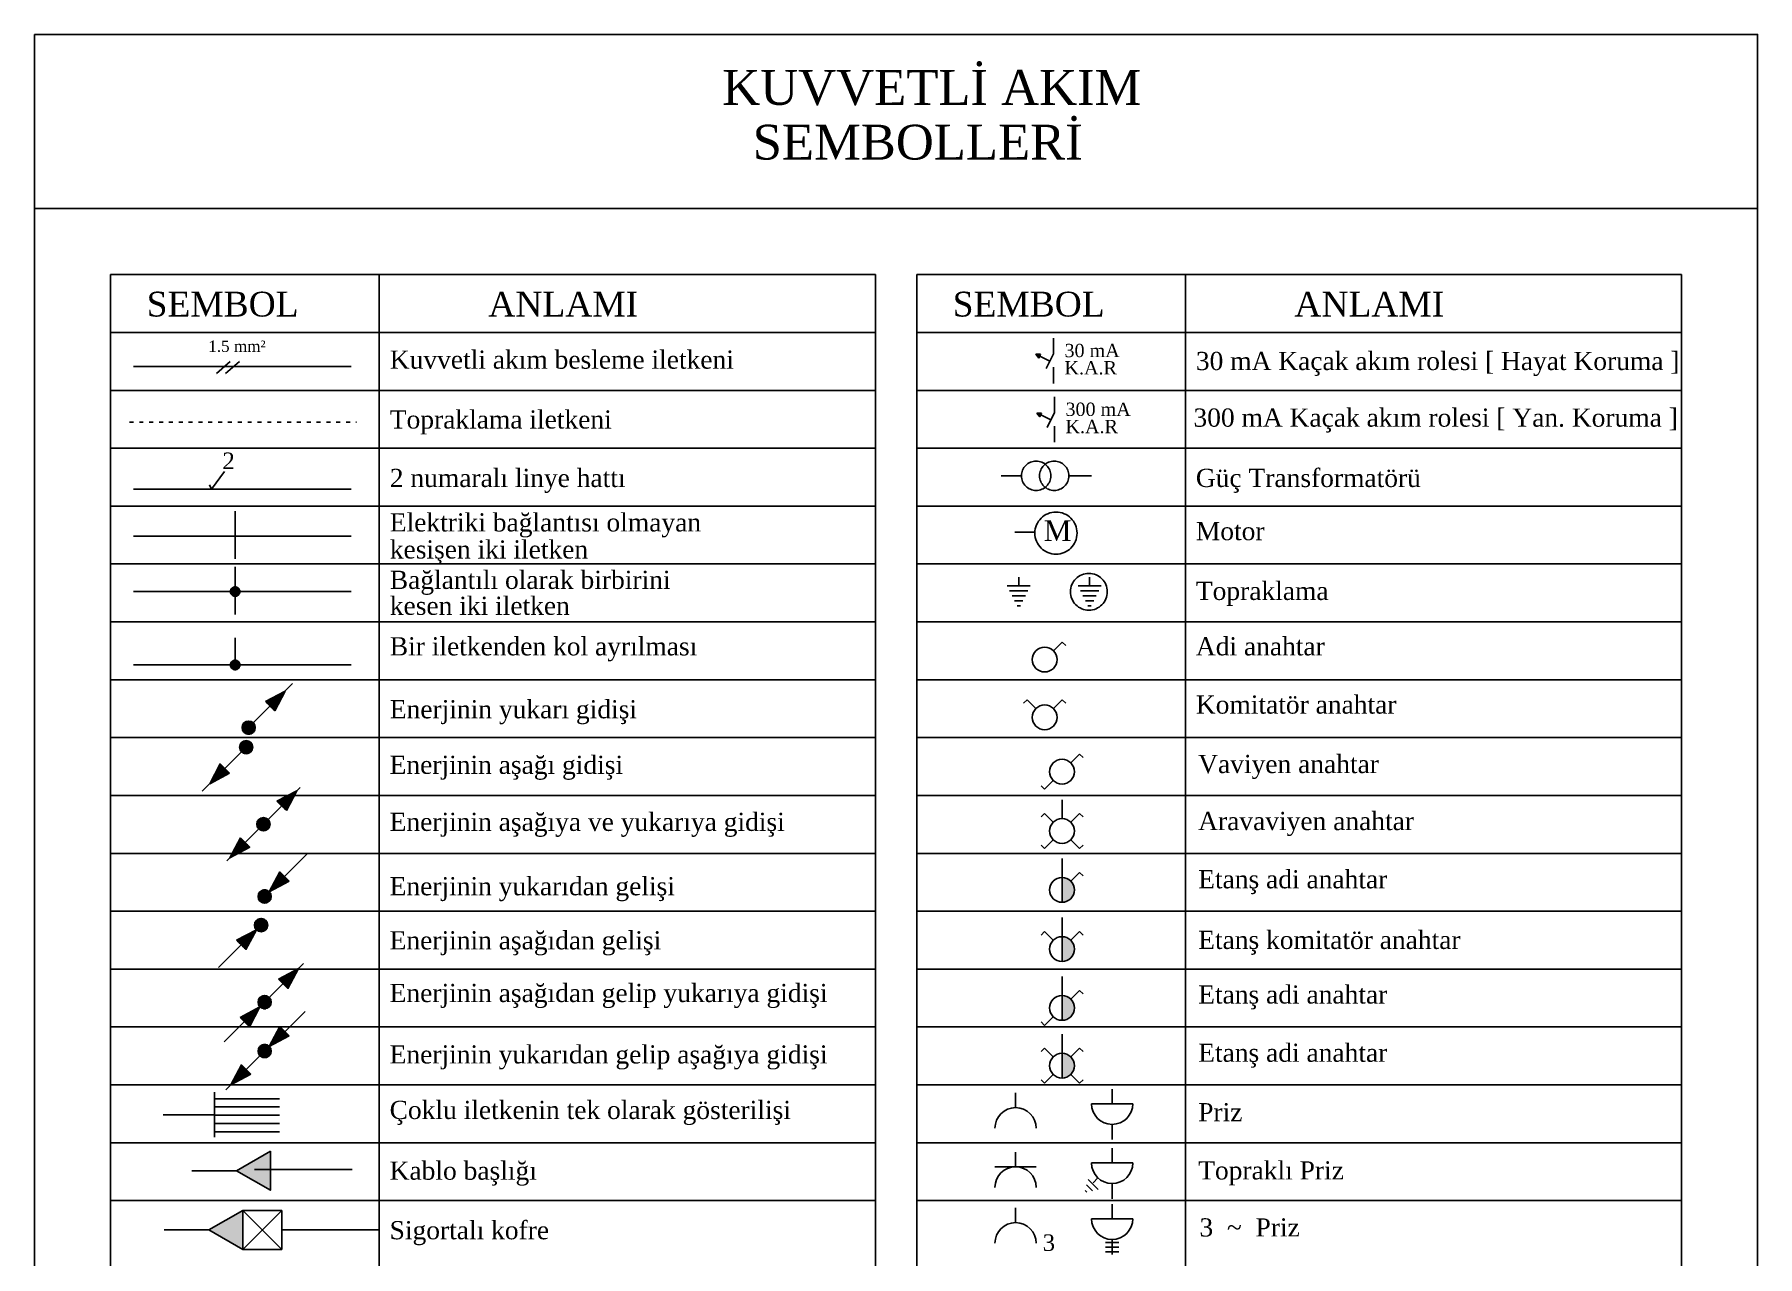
# Model space of a CAD drawing. Header units: millimetres. Extents: x 154 to 5560, y 36 to 724.
# Drawn here: x 1038 to 1248, y 297.2 to 446.2 of the extents above; entities that cross this region are included whole.
import ezdxf

# ---------------------------------------------------------------- set-up
doc = ezdxf.new("R2010")
doc.units = ezdxf.units.MM
doc.linetypes.add('ACAD_ISO03W100', pattern=[30, 12, -18])
for name, color, linetype in [('AUDIT_D_011122133336-0', 1, 'Continuous'), ('MIMARI', 7, 'Continuous'), ('SEMBOL', 7, 'Continuous')]:
    doc.layers.add(name, color=color, linetype=linetype)
doc.styles.add('ARMATÜR', font='times.ttf', dxfattribs={"height": 17.5})
doc.styles.add('STYLE1', font='times.ttf', dxfattribs={"height": 17.5})

# ---------------------------------------------------------------- blocks, each defined once
blk = doc.blocks.new('KOFRE')
at = {"layer": 'MIMARI'}
blk.add_hatch(color=7, dxfattribs=at).paths.add_polyline_path([(-11.8, -11.8), (-11.8, 11.8), (-32.3, 0)])
at = {"ltscale": 0.1}
blk.add_line((-32.3, 0), (-59.3, 0), dxfattribs=at)
at = {"layer": 'MIMARI', "color": 7}
for p, q in [((-11.8, 11.8), (11.8, 11.8)), ((-11.8, -11.8), (-11.8, 11.8)), ((-11.8, 11.8), (11.8, -11.8)), ((11.8, 11.8), (-11.8, -11.8)), ((11.8, -11.8), (11.8, 11.8)), ((70.8, 0), (11.8, 0)), ((-11.8, -11.8), (11.8, -11.8))]:
    blk.add_line(p, q, dxfattribs=at)
blk.add_lwpolyline([(-11.8, 11.8), (-11.8, -11.8), (-32.3, 0)], close=True, dxfattribs=at)
blk = doc.blocks.new('EARAV')
at = {"layer": 'SEMBOL', "linetype": 'ACAD_ISO03W100', "ltscale": 10}
blk.add_hatch(color=256, dxfattribs=at).paths.add_polyline_path([(0, 0), (0, -15, 0.414214), (7.5, -7.5, 0.414214)])
at = {"layer": 'SEMBOL'}
for p, q in [((-10.6, 3.1), (-12.7, 1)), ((-5.3, -2.2), (-10.6, 3.1)), ((0, 0), (0, -15)), ((5.3, -2.2), (10.6, 3.1)), ((10.6, 3.1), (12.7, 1)), ((-10.6, -18.1), (-12.7, -16)), ((-5.3, -12.8), (-10.6, -18.1)), ((5.3, -12.8), (10.6, -18.1)), ((10.6, -18.1), (12.7, -16))]:
    blk.add_line(p, q, dxfattribs=at)
blk.add_circle((0, -7.5), 7.5, dxfattribs=at)
blk = doc.blocks.new('EVAV')
at = {"layer": 'SEMBOL', "linetype": 'ACAD_ISO03W100', "ltscale": 10}
blk.add_hatch(color=256, dxfattribs=at).paths.add_polyline_path([(0, 0), (0, -15, 0.414214), (7.5, -7.5, 0.414214)])
at = {"layer": 'SEMBOL'}
for p, q in [((0, 0), (0, -15)), ((5.3, -2.2), (10.6, 3.1)), ((10.6, 3.1), (12.7, 1)), ((-10.6, -18.1), (-12.7, -16)), ((-5.3, -12.8), (-10.6, -18.1))]:
    blk.add_line(p, q, dxfattribs=at)
blk.add_circle((0, -7.5), 7.5, dxfattribs=at)
blk = doc.blocks.new('EKOM')
at = {"layer": 'SEMBOL', "linetype": 'ACAD_ISO03W100', "ltscale": 10}
blk.add_hatch(color=256, dxfattribs=at).paths.add_polyline_path([(0, -15, 0.414214), (7.5, -7.5, 0.414214), (0, 0)])
at = {"layer": 'SEMBOL'}
for p, q in [((-10.6, 3.1), (-12.7, 1)), ((-5.3, -2.2), (-10.6, 3.1)), ((0, 0), (0, -15)), ((5.3, -2.2), (10.6, 3.1)), ((10.6, 3.1), (12.7, 1))]:
    blk.add_line(p, q, dxfattribs=at)
blk.add_circle((0, -7.5), 7.5, dxfattribs=at)
blk = doc.blocks.new('EADI')
at = {"layer": 'SEMBOL', "linetype": 'ACAD_ISO03W100', "ltscale": 10}
blk.add_hatch(color=256, dxfattribs=at).paths.add_polyline_path([(0, -15, 0.414214), (7.5, -7.5, 0.414214), (0, 0)])
at = {"layer": 'SEMBOL'}
for p, q in [((0, 0), (0, -15)), ((5.3, -2.2), (10.6, 3.1)), ((10.6, 3.1), (12.7, 1))]:
    blk.add_line(p, q, dxfattribs=at)
blk.add_circle((0, -7.5), 7.5, dxfattribs=at)
blk = doc.blocks.new('OKGİDEN')
at = {"layer": 'SEMBOL', "color": 1}
blk.add_line((0, 0), (26.6, 26.6), dxfattribs=at)
at = {"layer": 'SEMBOL'}
for p, q in [((10.1, 15.8), (22.1, 22.1)), ((22.1, 22.1), (15.8, 10.1)), ((20.1, 21.1), (21.6, 21.1)), ((20.6, 21.3), (21.7, 21.3)), ((21.1, 21.6), (21.8, 21.6)), ((21.5, 21.8), (22, 21.8)), ((22, 22.1), (22.1, 22.1)), ((10.1, 15.8), (15.8, 10.1)), ((10.2, 15.8), (18.8, 15.8)), ((10.3, 15.6), (18.7, 15.6)), ((10.6, 15.3), (18.5, 15.3)), ((10.7, 16.1), (18.9, 16.1)), ((10.8, 15.1), (18.4, 15.1)), ((11.1, 14.8), (18.3, 14.8)), ((11.2, 16.3), (19.1, 16.3)), ((11.3, 14.6), (18.1, 14.6)), ((11.6, 16.6), (19.2, 16.6)), ((11.6, 14.3), (18, 14.3)), ((11.8, 14.1), (17.9, 14.1)), ((12.1, 16.8), (19.3, 16.8)), ((12.1, 13.8), (17.7, 13.8)), ((12.3, 13.6), (17.6, 13.6)), ((12.6, 17.1), (19.5, 17.1)), ((12.6, 13.3), (17.5, 13.3)), ((12.8, 13.1), (17.3, 13.1)), ((13, 17.3), (19.6, 17.3)), ((13.1, 12.8), (17.2, 12.8)), ((13.3, 12.6), (17.1, 12.6)), ((13.5, 17.6), (19.7, 17.6)), ((13.6, 12.3), (16.9, 12.3)), ((13.8, 12.1), (16.8, 12.1)), ((14, 17.8), (19.9, 17.8)), ((14.1, 11.8), (16.7, 11.8)), ((14.3, 11.6), (16.5, 11.6)), ((14.5, 18.1), (20, 18.1)), ((14.6, 11.3), (16.4, 11.3)), ((14.8, 11.1), (16.3, 11.1)), ((14.9, 18.3), (20.1, 18.3)), ((15.1, 10.8), (16.2, 10.8)), ((15.3, 10.6), (16, 10.6)), ((15.4, 18.6), (20.3, 18.6)), ((15.9, 18.8), (20.4, 18.8)), ((16.4, 19.1), (20.5, 19.1)), ((16.8, 19.3), (20.7, 19.3)), ((17.3, 19.6), (20.8, 19.6)), ((17.8, 19.8), (20.9, 19.8)), ((18.2, 20.1), (21, 20.1)), ((18.7, 20.3), (21.2, 20.3)), ((19.2, 20.6), (21.3, 20.6)), ((19.7, 20.8), (21.4, 20.8)), ((-4, 0.6), (4, 0.6)), ((-4, 0.3), (4, 0.3)), ((-4, 0.1), (4, 0.1)), ((-3.9, 1.1), (3.9, 1.1)), ((-3.9, 0.8), (3.9, 0.8)), ((-3.8, 1.3), (3.8, 1.3)), ((-3.7, 1.6), (3.7, 1.6)), ((-3.6, 1.8), (3.6, 1.8)), ((-3.4, 2.1), (3.4, 2.1)), ((-3.3, 2.3), (3.3, 2.3)), ((-3.1, 2.6), (3.1, 2.6)), ((-2.9, 2.8), (2.9, 2.8)), ((-2.6, 3.1), (2.6, 3.1)), ((-2.3, 3.3), (2.3, 3.3)), ((-1.8, 3.6), (1.8, 3.6)), ((-1.2, 3.8), (1.2, 3.8)), ((15.6, 10.3), (15.9, 10.3)), ((-4, -0.2), (4, -0.2)), ((-4, -0.4), (4, -0.4)), ((-3.9, -0.7), (3.9, -0.7)), ((-3.9, -0.9), (3.9, -0.9)), ((-3.8, -1.2), (3.8, -1.2)), ((-3.7, -1.4), (3.7, -1.4)), ((-3.6, -1.7), (3.6, -1.7)), ((-3.5, -1.9), (3.5, -1.9)), ((-3.3, -2.2), (3.3, -2.2)), ((-3.2, -2.4), (3.2, -2.4)), ((-3, -2.7), (3, -2.7)), ((-2.7, -2.9), (2.7, -2.9)), ((-2.4, -3.2), (2.4, -3.2)), ((-2, -3.4), (2, -3.4)), ((-1.5, -3.7), (1.5, -3.7)), ((-0.7, -3.9), (0.7, -3.9))]:
    blk.add_line(p, q, dxfattribs=at)
blk.add_circle((0, 0), 4, dxfattribs=at)
blk = doc.blocks.new('ARAV')
at = {"layer": 'SEMBOL'}
for p, q in [((-10.6, 3.1), (-12.7, 1)), ((-5.3, -2.2), (-10.6, 3.1)), ((5.3, -2.2), (10.6, 3.1)), ((10.6, 3.1), (12.7, 1)), ((-10.6, -18.1), (-12.7, -16)), ((-5.3, -12.8), (-10.6, -18.1)), ((5.3, -12.8), (10.6, -18.1)), ((10.6, -18.1), (12.7, -16))]:
    blk.add_line(p, q, dxfattribs=at)
blk.add_circle((0, -7.5), 7.5, dxfattribs=at)
blk = doc.blocks.new('VAVYEN')
at = {"layer": 'SEMBOL'}
for p, q in [((5.3, -2.2), (10.6, 3.1)), ((10.6, 3.1), (12.7, 1)), ((-10.6, -18.1), (-12.7, -16)), ((-5.3, -12.8), (-10.6, -18.1))]:
    blk.add_line(p, q, dxfattribs=at)
blk.add_circle((0, -7.5), 7.5, dxfattribs=at)

msp = doc.modelspace()

# ---------------------------------------------------------------- hatches: boundary and pattern name
at = {"layer": 'MIMARI', "linetype": 'ACAD_ISO03W100', "ltscale": 10}
h = msp.add_hatch(color=256, dxfattribs=at)
h.paths.add_polyline_path([(1062.475, 378.832), (1062.475, 378.223), (1063.084, 378.223, 0.4142136)])
h.paths.add_polyline_path([(1063.084, 378.223), (1062.475, 378.223), (1062.475, 377.613, 0.4142136)])
h.paths.add_polyline_path([(1062.475, 378.223), (1061.865, 378.223, 0.4142136), (1062.475, 377.613)])
h.paths.add_polyline_path([(1062.475, 378.832, 0.4142136), (1061.865, 378.223), (1062.475, 378.223)])
h = msp.add_hatch(color=256, dxfattribs=at)
h.paths.add_polyline_path([(1062.509, 369.965), (1062.509, 369.356), (1063.118, 369.356, 0.4142136)])
h.paths.add_polyline_path([(1063.118, 369.356), (1062.509, 369.356), (1062.509, 368.747, 0.4142136)])
h.paths.add_polyline_path([(1062.509, 369.356), (1061.899, 369.356, 0.4142136), (1062.509, 368.747)])
h.paths.add_polyline_path([(1062.509, 369.965, 0.4142136), (1061.899, 369.356), (1062.509, 369.356)])
at = {"layer": 'MIMARI'}
msp.add_hatch(color=7, dxfattribs=at).paths.add_polyline_path([(1066.734, 305.305), (1066.734, 310.066), (1062.611, 307.686)])
at = {"layer": 'SEMBOL'}
h = msp.add_hatch(dxfattribs=at)
h.set_pattern_fill('ANSI31', color=256, scale=0.190432, style=0)
h.set_pattern_definition([(45, (-207.2019, 959.309553), (-0.0168319369, 0.0168319369), [])])
h.paths.add_polyline_path([(1160.387, 406.735), (1160.609, 407.184), (1160.038, 407.187)])
h = msp.add_hatch(dxfattribs=at)
h.set_pattern_fill('ANSI31', color=256, scale=0.190432, style=0)
h.set_pattern_definition([(45, (-207.082507, 952.150193), (-0.0168319369, 0.0168319369), [])])
h.paths.add_polyline_path([(1160.506, 399.575), (1160.728, 400.025), (1160.157, 400.027)])
h = msp.add_hatch(dxfattribs=at)
h.set_pattern_fill('ANSI31', color=256, scale=0.40303, angle=135, style=0)
h.set_pattern_definition([(90, (2960.415804, -560.38204), (0.0503787375, -6e-16), [])])
h.paths.add_polyline_path([(1067.544, 352.71), (1068.684, 351.571), (1069.967, 353.993)])
h = msp.add_hatch(dxfattribs=at)
h.set_pattern_fill('ANSI31', color=256, scale=0.40303, angle=135, style=0)
h.set_pattern_definition([(270, (-828.639046, 1260.211303), (-0.0503787375, 6e-16), [])])
h.paths.add_polyline_path([(1064.232, 347.119), (1063.093, 348.259), (1061.81, 345.836)])

# ---------------------------------------------------------------- linework, layer by layer
at = {"ltscale": 0.1}
msp.add_line((1062.611, 307.686), (1057.157, 307.686), dxfattribs=at)
at = {"layer": 'AUDIT_D_011122133336-0', "ltscale": 10}
for p, q in [((1050.036, 405.719), (1076.58, 405.719)), ((1050.036, 390.73), (1076.58, 390.73)), ((1050.036, 385.04), (1076.58, 385.04)), ((1050.036, 378.264), (1076.58, 378.264)), ((1050.036, 369.321), (1076.58, 369.321))]:
    msp.add_line(p, q, dxfattribs=at)
at = {"layer": 'AUDIT_D_011122133336-0', "linetype": 'ACAD_ISO03W100', "ltscale": 10}
for p, q in [((1062.444, 388.072), (1062.444, 382.259)), ((1062.444, 381.296), (1062.444, 375.484)), ((1062.444, 372.642), (1062.444, 369.059))]:
    msp.add_line(p, q, dxfattribs=at)
at = {"layer": 'MIMARI'}
for p, q in [((1047.265, 416.896), (1047.265, 155.934)), ((1047.265, 416.896), (1140.466, 416.896)), ((1080.011, 416.896), (1080.011, 155.934)), ((1145.504, 416.896), (1145.504, 155.934)), ((1145.504, 416.896), (1238.704, 416.896)), ((1178.25, 416.896), (1178.25, 155.934)), ((1047.265, 409.843), (1140.466, 409.843)), ((1145.504, 409.843), (1238.704, 409.843)), ((1047.265, 402.79), (1140.466, 402.79)), ((1145.504, 402.79), (1238.704, 402.79)), ((1047.265, 395.737), (1140.466, 395.737)), ((1145.504, 395.737), (1238.704, 395.737)), ((1047.265, 388.684), (1140.466, 388.684)), ((1145.504, 388.684), (1238.704, 388.684)), ((1047.265, 381.631), (1140.466, 381.631)), ((1145.504, 381.631), (1238.704, 381.631)), ((1047.265, 374.577), (1140.466, 374.577)), ((1145.504, 374.577), (1238.704, 374.577)), ((1047.265, 367.524), (1140.466, 367.524)), ((1145.504, 367.524), (1238.704, 367.524)), ((1047.265, 360.471), (1140.466, 360.471)), ((1145.504, 360.471), (1238.704, 360.471)), ((1047.265, 353.418), (1140.466, 353.418)), ((1145.504, 353.418), (1238.704, 353.418)), ((1047.265, 346.365), (1140.466, 346.365)), ((1145.504, 346.365), (1238.704, 346.365)), ((1047.265, 339.312), (1140.466, 339.312)), ((1145.504, 339.312), (1238.704, 339.312)), ((1047.265, 332.259), (1140.466, 332.259)), ((1145.504, 332.259), (1238.704, 332.259)), ((1047.265, 325.206), (1140.466, 325.206)), ((1145.504, 325.206), (1238.704, 325.206)), ((1047.265, 318.153), (1140.466, 318.153)), ((1145.504, 318.153), (1238.704, 318.153)), ((1047.265, 311.1), (1140.466, 311.1)), ((1145.504, 311.1), (1238.704, 311.1)), ((1047.265, 304.047), (1140.466, 304.047)), ((1145.504, 304.047), (1238.704, 304.047))]:
    msp.add_line(p, q, dxfattribs=at)
at = {"layer": 'MIMARI', "ltscale": 10}
for p, q in [((1140.466, 416.896), (1140.466, 155.934)), ((1238.704, 416.896), (1238.704, 155.934)), ((1061.84, 406.312), (1060.156, 404.853)), ((1062.962, 406.312), (1061.279, 404.853))]:
    msp.add_line(p, q, dxfattribs=at)
at = {"layer": 'MIMARI', "linetype": 'ACAD_ISO03W100', "ltscale": 0.04}
msp.add_line((1049.572, 398.913), (1077.217, 398.913), dxfattribs=at)
at = {"layer": 'MIMARI', "linetype": 'ACAD_ISO03W100', "ltscale": 10}
for p, q in [((1059.579, 390.731), (1061.126, 392.902)), ((1059.315, 391.291), (1059.579, 390.731)), ((1155.795, 392.385), (1158.274, 392.385)), ((1164.06, 392.385), (1166.816, 392.385)), ((1157.475, 385.526), (1159.955, 385.526)), ((1157.945, 378.948), (1157.945, 380.027)), ((1166.577, 378.948), (1166.577, 380.027)), ((1163.221, 350.604), (1163.221, 352.879)), ((1163.222, 343.42), (1163.222, 345.739)), ((1163.222, 336.206), (1163.222, 338.525)), ((1163.222, 329.035), (1163.222, 331.354)), ((1163.222, 321.993), (1163.222, 324.312)), ((1059.928, 317.239), (1059.928, 311.763)), ((1059.928, 316.457), (1067.867, 316.457)), ((1059.928, 315.449), (1067.867, 315.449)), ((1059.928, 314.501), (1053.666, 314.501)), ((1059.928, 314.441), (1067.867, 314.441)), ((1059.928, 313.434), (1067.867, 313.434)), ((1059.928, 312.426), (1067.867, 312.426)), ((1168.502, 298.919), (1170.135, 298.919)), ((1168.502, 298.364), (1170.135, 298.364)), ((1168.502, 297.81), (1170.135, 297.81))]:
    msp.add_line(p, q, dxfattribs=at)
at = {"layer": 'MIMARI', "linetype": 'ACAD_ISO03W100'}
for p, q in [((1159.356, 378.948), (1156.535, 378.948)), ((1159.054, 378.343), (1156.837, 378.343)), ((1167.988, 378.948), (1165.167, 378.948)), ((1167.686, 378.343), (1165.469, 378.343)), ((1158.751, 377.738), (1157.139, 377.738)), ((1158.449, 377.134), (1157.442, 377.134)), ((1158.147, 376.529), (1157.744, 376.529)), ((1167.383, 377.738), (1165.771, 377.738)), ((1167.081, 377.134), (1166.074, 377.134)), ((1166.779, 376.529), (1166.376, 376.529))]:
    msp.add_line(p, q, dxfattribs=at)
at = {"layer": 'MIMARI', "color": 7}
for p, q in [((1066.734, 305.305), (1066.734, 310.066)), ((1076.697, 307.819), (1064.808, 307.819))]:
    msp.add_line(p, q, dxfattribs=at)
msp.add_lwpolyline([(1066.734, 310.066), (1066.734, 305.305), (1062.611, 307.686)], close=True, dxfattribs=at)
at = {"layer": 'MIMARI', "linetype": 'ACAD_ISO03W100', "ltscale": 10}
for centre, radius in [((1160.065, 392.385), 1.791), ((1162.27, 392.385), 1.791), ((1162.481, 385.393), 2.571), ((1166.492, 378.245), 2.246), ((1062.444, 378.264), 0.579), ((1062.444, 369.321), 0.579)]:
    msp.add_circle(centre, radius, dxfattribs=at)
at = {"layer": 'SEMBOL', "ltscale": 10}
msp.add_line((1247.985, 424.956), (1037.985, 424.956), dxfattribs=at)
at = {"layer": 'SEMBOL'}
for p, q in [((1162.192, 409.153), (1162.192, 407.248)), ((1160.038, 407.187), (1160.609, 407.184)), ((1160.038, 407.187), (1160.387, 406.735)), ((1160.609, 407.184), (1160.387, 406.735)), ((1160.498, 406.959), (1161.745, 406.343)), ((1162.192, 407.248), (1161.298, 405.439)), ((1162.192, 405.602), (1162.192, 403.63)), ((1162.311, 401.993), (1162.311, 400.089)), ((1160.157, 400.027), (1160.728, 400.025)), ((1160.157, 400.027), (1160.506, 399.575)), ((1160.728, 400.025), (1160.506, 399.575)), ((1160.617, 399.8), (1161.864, 399.184)), ((1162.311, 400.089), (1161.418, 398.279)), ((1162.311, 398.443), (1162.311, 396.471)), ((1162.177, 371.05), (1163.246, 372.119)), ((1163.246, 372.119), (1163.673, 371.691)), ((1158.971, 365.077), (1158.543, 364.649)), ((1160.039, 364.008), (1158.971, 365.077)), ((1162.177, 364.008), (1163.246, 365.077)), ((1163.246, 365.077), (1163.673, 364.649)), ((1069.967, 353.993), (1067.544, 352.71)), ((1068.684, 351.571), (1069.967, 353.993)), ((1066.022, 350.709), (1065.754, 350.709)), ((1068.684, 351.571), (1067.544, 352.71)), ((1066.694, 349.903), (1065.082, 349.903)), ((1066.693, 349.954), (1065.083, 349.954)), ((1066.692, 349.853), (1065.085, 349.853)), ((1066.689, 350.004), (1065.087, 350.004)), ((1066.687, 349.803), (1065.09, 349.803)), ((1066.682, 350.055), (1065.095, 350.055)), ((1066.678, 349.752), (1065.099, 349.752)), ((1066.672, 350.105), (1065.105, 350.105)), ((1066.666, 349.702), (1065.111, 349.702)), ((1066.658, 350.155), (1065.119, 350.155)), ((1066.65, 349.652), (1065.126, 349.652)), ((1066.64, 350.206), (1065.137, 350.206)), ((1066.631, 349.601), (1065.146, 349.601)), ((1066.619, 350.256), (1065.158, 350.256)), ((1066.608, 349.551), (1065.169, 349.551)), ((1066.593, 350.306), (1065.184, 350.306)), ((1066.58, 349.5), (1065.197, 349.5)), ((1066.562, 350.357), (1065.214, 350.357)), ((1066.547, 349.45), (1065.23, 349.45)), ((1066.526, 350.407), (1065.25, 350.407)), ((1066.508, 349.4), (1065.268, 349.4)), ((1066.484, 350.458), (1065.293, 350.458)), ((1066.463, 349.349), (1065.314, 349.349)), ((1066.434, 350.508), (1065.343, 350.508)), ((1066.409, 349.299), (1065.368, 349.299)), ((1066.374, 350.558), (1065.403, 350.558)), ((1066.342, 349.248), (1065.435, 349.248)), ((1066.298, 350.609), (1065.479, 350.609)), ((1066.258, 349.198), (1065.519, 349.198)), ((1066.197, 350.659), (1065.579, 350.659)), ((1066.137, 349.148), (1065.64, 349.148)), ((1063.093, 348.259), (1061.81, 345.836)), ((1061.81, 345.836), (1064.232, 347.119)), ((1063.093, 348.259), (1064.232, 347.119)), ((1066.609, 341.683), (1067.892, 344.105)), ((1069.032, 342.965), (1066.609, 341.683)), ((1067.776, 342.3), (1066.936, 342.3)), ((1067.871, 342.351), (1066.963, 342.351)), ((1067.966, 342.401), (1066.99, 342.401)), ((1068.061, 342.451), (1067.016, 342.451)), ((1068.156, 342.502), (1067.043, 342.502)), ((1068.251, 342.552), (1067.07, 342.552)), ((1068.347, 342.603), (1067.096, 342.603)), ((1068.442, 342.653), (1067.123, 342.653)), ((1068.537, 342.703), (1067.15, 342.703)), ((1068.632, 342.754), (1067.176, 342.754)), ((1068.727, 342.804), (1067.203, 342.804)), ((1068.822, 342.854), (1067.23, 342.854)), ((1068.918, 342.905), (1067.256, 342.905)), ((1069.013, 342.955), (1067.283, 342.955)), ((1068.991, 343.006), (1067.31, 343.006)), ((1068.941, 343.056), (1067.336, 343.056)), ((1068.891, 343.106), (1067.363, 343.106)), ((1068.84, 343.157), (1067.39, 343.157)), ((1068.79, 343.207), (1067.416, 343.207)), ((1068.739, 343.257), (1067.443, 343.257)), ((1068.689, 343.308), (1067.47, 343.308)), ((1068.639, 343.358), (1067.496, 343.358)), ((1068.588, 343.409), (1067.523, 343.409)), ((1068.538, 343.459), (1067.55, 343.459)), ((1068.487, 343.509), (1067.576, 343.509)), ((1068.437, 343.56), (1067.603, 343.56)), ((1068.387, 343.61), (1067.63, 343.61)), ((1068.336, 343.66), (1067.656, 343.66)), ((1068.286, 343.711), (1067.683, 343.711)), ((1068.236, 343.761), (1067.71, 343.761)), ((1068.185, 343.812), (1067.736, 343.812)), ((1068.135, 343.862), (1067.763, 343.862)), ((1068.084, 343.912), (1067.79, 343.912)), ((1068.034, 343.963), (1067.816, 343.963)), ((1067.984, 344.013), (1067.843, 344.013)), ((1067.933, 344.063), (1067.87, 344.063)), ((1069.032, 342.965), (1067.892, 344.105)), ((1066.845, 341.102), (1065.233, 341.102)), ((1066.844, 341.152), (1065.234, 341.152)), ((1066.843, 341.051), (1065.236, 341.051)), ((1066.84, 341.202), (1065.238, 341.202)), ((1066.838, 341.001), (1065.241, 341.001)), ((1066.833, 341.253), (1065.245, 341.253)), ((1066.829, 340.95), (1065.25, 340.95)), ((1066.823, 341.303), (1065.256, 341.303)), ((1066.817, 340.9), (1065.262, 340.9)), ((1066.809, 341.353), (1065.27, 341.353)), ((1066.801, 340.85), (1065.277, 340.85)), ((1066.791, 341.404), (1065.288, 341.404)), ((1066.782, 340.799), (1065.297, 340.799)), ((1066.769, 341.454), (1065.309, 341.454)), ((1066.759, 340.749), (1065.32, 340.749)), ((1066.744, 341.505), (1065.335, 341.505)), ((1066.731, 340.698), (1065.348, 340.698)), ((1066.713, 341.555), (1065.365, 341.555)), ((1066.698, 340.648), (1065.381, 340.648)), ((1066.677, 341.605), (1065.401, 341.605)), ((1066.659, 340.598), (1065.419, 340.598)), ((1066.635, 341.656), (1065.444, 341.656)), ((1066.614, 340.547), (1065.465, 340.547)), ((1066.585, 341.706), (1065.494, 341.706)), ((1066.559, 340.497), (1065.519, 340.497)), ((1066.524, 341.756), (1065.554, 341.756)), ((1066.493, 340.447), (1065.585, 340.447)), ((1066.449, 341.807), (1065.629, 341.807)), ((1066.409, 340.396), (1065.67, 340.396)), ((1066.348, 341.857), (1065.73, 341.857)), ((1066.287, 340.346), (1065.791, 340.346)), ((1066.173, 341.908), (1065.905, 341.908)), ((1066.634, 341.696), (1066.616, 341.696)), ((1066.729, 341.746), (1066.643, 341.746)), ((1066.824, 341.796), (1066.669, 341.796)), ((1066.919, 341.847), (1066.696, 341.847)), ((1067.014, 341.897), (1066.723, 341.897)), ((1067.11, 341.948), (1066.749, 341.948)), ((1067.205, 341.998), (1066.776, 341.998)), ((1067.3, 342.048), (1066.803, 342.048)), ((1067.395, 342.099), (1066.83, 342.099)), ((1067.49, 342.149), (1066.856, 342.149)), ((1067.585, 342.199), (1066.883, 342.199)), ((1067.681, 342.25), (1066.91, 342.25)), ((1064.98, 338.134), (1066.221, 338.134)), ((1065.026, 338.185), (1066.175, 338.185)), ((1065.08, 338.235), (1066.121, 338.235)), ((1065.147, 338.285), (1066.054, 338.285)), ((1065.231, 338.336), (1065.97, 338.336)), ((1065.352, 338.386), (1065.849, 338.386)), ((1062.608, 335.767), (1065.031, 337.049)), ((1063.103, 336.029), (1064.49, 336.029)), ((1063.198, 336.079), (1064.517, 336.079)), ((1063.293, 336.129), (1064.544, 336.129)), ((1063.388, 336.18), (1064.57, 336.18)), ((1063.484, 336.23), (1064.597, 336.23)), ((1063.579, 336.281), (1064.624, 336.281)), ((1063.674, 336.331), (1064.65, 336.331)), ((1065.031, 337.049), (1063.748, 334.627)), ((1063.769, 336.381), (1064.677, 336.381)), ((1063.864, 336.432), (1064.704, 336.432)), ((1063.959, 336.482), (1064.73, 336.482)), ((1064.054, 336.532), (1064.757, 336.532)), ((1064.15, 336.583), (1064.784, 336.583)), ((1064.245, 336.633), (1064.81, 336.633)), ((1064.34, 336.684), (1064.837, 336.684)), ((1064.435, 336.734), (1064.864, 336.734)), ((1064.53, 336.784), (1064.89, 336.784)), ((1064.625, 336.835), (1064.917, 336.835)), ((1064.721, 336.885), (1064.944, 336.885)), ((1064.795, 337.63), (1066.407, 337.63)), ((1064.795, 337.58), (1066.406, 337.58)), ((1064.797, 337.681), (1066.404, 337.681)), ((1064.799, 337.53), (1066.402, 337.53)), ((1064.802, 337.731), (1066.399, 337.731)), ((1064.807, 337.479), (1066.394, 337.479)), ((1064.811, 337.782), (1066.39, 337.782)), ((1064.816, 336.935), (1064.97, 336.935)), ((1064.817, 337.429), (1066.384, 337.429)), ((1064.823, 337.832), (1066.378, 337.832)), ((1064.831, 337.378), (1066.37, 337.378)), ((1064.839, 337.882), (1066.362, 337.882)), ((1064.849, 337.328), (1066.352, 337.328)), ((1064.858, 337.933), (1066.343, 337.933)), ((1064.87, 337.278), (1066.331, 337.278)), ((1064.881, 337.983), (1066.32, 337.983)), ((1064.896, 337.227), (1066.305, 337.227)), ((1064.909, 338.033), (1066.292, 338.033)), ((1064.911, 336.986), (1064.997, 336.986)), ((1064.927, 337.177), (1066.274, 337.177)), ((1064.942, 338.084), (1066.259, 338.084)), ((1064.962, 337.127), (1066.239, 337.127)), ((1065.005, 337.076), (1066.196, 337.076)), ((1065.006, 337.036), (1065.024, 337.036)), ((1065.055, 337.026), (1066.146, 337.026)), ((1065.115, 336.975), (1066.086, 336.975)), ((1065.191, 336.925), (1066.01, 336.925)), ((1065.291, 336.875), (1065.91, 336.875)), ((1065.466, 336.824), (1065.735, 336.824)), ((1062.608, 335.767), (1063.748, 334.627)), ((1062.627, 335.777), (1064.357, 335.777)), ((1062.649, 335.726), (1064.33, 335.726)), ((1062.699, 335.676), (1064.304, 335.676)), ((1062.722, 335.827), (1064.384, 335.827)), ((1062.749, 335.626), (1064.277, 335.626)), ((1062.8, 335.575), (1064.25, 335.575)), ((1062.817, 335.877), (1064.41, 335.877)), ((1062.85, 335.525), (1064.224, 335.525)), ((1062.9, 335.474), (1064.197, 335.474)), ((1062.913, 335.928), (1064.437, 335.928)), ((1062.951, 335.424), (1064.17, 335.424)), ((1063.001, 335.374), (1064.144, 335.374)), ((1063.008, 335.978), (1064.464, 335.978)), ((1063.052, 335.323), (1064.117, 335.323)), ((1063.102, 335.273), (1064.09, 335.273)), ((1063.152, 335.223), (1064.064, 335.223)), ((1063.203, 335.172), (1064.037, 335.172)), ((1063.253, 335.122), (1064.01, 335.122)), ((1063.303, 335.071), (1063.984, 335.071)), ((1063.354, 335.021), (1063.957, 335.021)), ((1063.404, 334.971), (1063.93, 334.971)), ((1063.455, 334.92), (1063.904, 334.92)), ((1063.505, 334.87), (1063.877, 334.87)), ((1063.555, 334.82), (1063.85, 334.82)), ((1063.606, 334.769), (1063.823, 334.769)), ((1063.656, 334.719), (1063.797, 334.719)), ((1063.707, 334.668), (1063.77, 334.668)), ((1067.735, 331.041), (1070.157, 332.323)), ((1070.157, 332.323), (1068.875, 329.901)), ((1069.181, 331.806), (1069.883, 331.806)), ((1069.276, 331.857), (1069.91, 331.857)), ((1069.371, 331.907), (1069.937, 331.907)), ((1069.466, 331.957), (1069.963, 331.957)), ((1069.562, 332.008), (1069.99, 332.008)), ((1069.657, 332.058), (1070.017, 332.058)), ((1069.752, 332.109), (1070.043, 332.109)), ((1069.847, 332.159), (1070.07, 332.159)), ((1069.942, 332.209), (1070.097, 332.209)), ((1070.037, 332.26), (1070.124, 332.26)), ((1070.133, 332.31), (1070.15, 332.31)), ((1067.735, 331.041), (1068.875, 329.901)), ((1067.754, 331.051), (1069.483, 331.051)), ((1067.775, 331), (1069.457, 331)), ((1067.825, 330.95), (1069.43, 330.95)), ((1067.849, 331.101), (1069.51, 331.101)), ((1067.876, 330.9), (1069.403, 330.9)), ((1067.926, 330.849), (1069.377, 330.849)), ((1067.944, 331.151), (1069.537, 331.151)), ((1067.977, 330.799), (1069.35, 330.799)), ((1068.027, 330.748), (1069.323, 330.748)), ((1068.039, 331.202), (1069.563, 331.202)), ((1068.077, 330.698), (1069.297, 330.698)), ((1068.128, 330.648), (1069.27, 330.648)), ((1068.134, 331.252), (1069.59, 331.252)), ((1068.178, 330.597), (1069.243, 330.597)), ((1068.228, 330.547), (1069.217, 330.547)), ((1068.229, 331.303), (1069.617, 331.303)), ((1068.279, 330.496), (1069.19, 330.496)), ((1068.325, 331.353), (1069.643, 331.353)), ((1068.329, 330.446), (1069.163, 330.446)), ((1068.38, 330.396), (1069.137, 330.396)), ((1068.42, 331.403), (1069.67, 331.403)), ((1068.43, 330.345), (1069.11, 330.345)), ((1068.48, 330.295), (1069.083, 330.295)), ((1068.515, 331.454), (1069.697, 331.454)), ((1068.531, 330.245), (1069.057, 330.245)), ((1068.581, 330.194), (1069.03, 330.194)), ((1068.61, 331.504), (1069.723, 331.504)), ((1068.631, 330.144), (1069.003, 330.144)), ((1068.682, 330.093), (1068.977, 330.093)), ((1068.705, 331.554), (1069.75, 331.554)), ((1068.732, 330.043), (1068.95, 330.043)), ((1068.783, 329.993), (1068.923, 329.993)), ((1068.8, 331.605), (1069.777, 331.605)), ((1068.833, 329.942), (1068.897, 329.942)), ((1068.895, 331.655), (1069.803, 331.655)), ((1068.991, 331.706), (1069.83, 331.706)), ((1069.086, 331.756), (1069.857, 331.756)), ((1063.044, 326.367), (1065.467, 327.65)), ((1065.467, 327.65), (1064.184, 325.227)), ((1065.231, 328.231), (1066.843, 328.231)), ((1065.232, 328.18), (1066.842, 328.18)), ((1065.233, 328.281), (1066.84, 328.281)), ((1065.236, 328.13), (1066.838, 328.13)), ((1065.238, 328.332), (1066.835, 328.332)), ((1065.243, 328.08), (1066.831, 328.08)), ((1065.247, 328.382), (1066.826, 328.382)), ((1065.253, 328.029), (1066.82, 328.029)), ((1065.259, 328.432), (1066.814, 328.432)), ((1065.267, 327.979), (1066.806, 327.979)), ((1065.275, 328.483), (1066.799, 328.483)), ((1065.285, 327.929), (1066.788, 327.929)), ((1065.294, 328.533), (1066.779, 328.533)), ((1065.307, 327.878), (1066.767, 327.878)), ((1065.317, 328.583), (1066.756, 328.583)), ((1065.332, 327.828), (1066.741, 327.828)), ((1065.345, 328.634), (1066.728, 328.634)), ((1065.363, 327.777), (1066.711, 327.777)), ((1065.378, 328.684), (1066.695, 328.684)), ((1065.399, 327.727), (1066.675, 327.727)), ((1065.417, 328.735), (1066.657, 328.735)), ((1065.441, 327.677), (1066.632, 327.677)), ((1065.442, 327.637), (1065.46, 327.637)), ((1065.462, 328.785), (1066.611, 328.785)), ((1065.467, 327.65), (1066.607, 328.79)), ((1065.491, 327.626), (1066.582, 327.626)), ((1065.517, 328.835), (1066.557, 328.835)), ((1065.583, 328.886), (1066.491, 328.886)), ((1065.668, 328.936), (1066.406, 328.936)), ((1065.789, 328.987), (1066.285, 328.987)), ((1063.044, 326.367), (1064.184, 325.227)), ((1063.063, 326.377), (1064.793, 326.377)), ((1063.085, 326.327), (1064.766, 326.327)), ((1063.135, 326.276), (1064.74, 326.276)), ((1063.158, 326.428), (1064.82, 326.428)), ((1063.186, 326.226), (1064.713, 326.226)), ((1063.236, 326.176), (1064.686, 326.176)), ((1063.254, 326.478), (1064.846, 326.478)), ((1063.286, 326.125), (1064.66, 326.125)), ((1063.337, 326.075), (1064.633, 326.075)), ((1063.349, 326.528), (1064.873, 326.528)), ((1063.387, 326.025), (1064.606, 326.025)), ((1063.437, 325.974), (1064.58, 325.974)), ((1063.444, 326.579), (1064.9, 326.579)), ((1063.488, 325.924), (1064.553, 325.924)), ((1063.538, 325.873), (1064.526, 325.873)), ((1063.539, 326.629), (1064.926, 326.629)), ((1063.589, 325.823), (1064.5, 325.823)), ((1063.634, 326.679), (1064.953, 326.679)), ((1063.639, 325.773), (1064.473, 325.773)), ((1063.689, 325.722), (1064.446, 325.722)), ((1063.729, 326.73), (1064.98, 326.73)), ((1063.74, 325.672), (1064.42, 325.672)), ((1063.79, 325.622), (1064.393, 325.622)), ((1063.825, 326.78), (1065.006, 326.78)), ((1063.84, 325.571), (1064.366, 325.571)), ((1063.891, 325.521), (1064.34, 325.521)), ((1063.92, 326.831), (1065.033, 326.831)), ((1064.015, 326.881), (1065.06, 326.881)), ((1064.11, 326.931), (1065.086, 326.931)), ((1064.205, 326.982), (1065.113, 326.982)), ((1064.3, 327.032), (1065.14, 327.032)), ((1064.396, 327.083), (1065.167, 327.083)), ((1064.491, 327.133), (1065.193, 327.133)), ((1064.586, 327.183), (1065.22, 327.183)), ((1064.681, 327.234), (1065.247, 327.234)), ((1064.776, 327.284), (1065.273, 327.284)), ((1064.871, 327.334), (1065.3, 327.334)), ((1064.966, 327.385), (1065.327, 327.385)), ((1065.062, 327.435), (1065.353, 327.435)), ((1065.157, 327.486), (1065.38, 327.486)), ((1065.252, 327.536), (1065.407, 327.536)), ((1065.347, 327.586), (1065.433, 327.586)), ((1065.552, 327.576), (1066.522, 327.576)), ((1065.627, 327.526), (1066.447, 327.526)), ((1065.728, 327.475), (1066.346, 327.475)), ((1065.903, 327.425), (1066.171, 327.425)), ((1063.941, 325.47), (1064.313, 325.47)), ((1063.992, 325.42), (1064.286, 325.42)), ((1064.042, 325.37), (1064.26, 325.37)), ((1064.092, 325.319), (1064.233, 325.319)), ((1064.143, 325.269), (1064.206, 325.269)), ((1066.607, 322.838), (1067.889, 325.261)), ((1069.029, 324.121), (1066.607, 322.838)), ((1067.678, 323.406), (1066.907, 323.406)), ((1067.773, 323.456), (1066.934, 323.456)), ((1067.868, 323.506), (1066.96, 323.506)), ((1067.963, 323.557), (1066.987, 323.557)), ((1068.059, 323.607), (1067.014, 323.607)), ((1068.154, 323.658), (1067.04, 323.658)), ((1068.249, 323.708), (1067.067, 323.708)), ((1068.344, 323.758), (1067.094, 323.758)), ((1068.439, 323.809), (1067.12, 323.809)), ((1068.534, 323.859), (1067.147, 323.859)), ((1068.63, 323.909), (1067.174, 323.909)), ((1068.725, 323.96), (1067.2, 323.96)), ((1068.82, 324.01), (1067.227, 324.01)), ((1068.915, 324.061), (1067.254, 324.061)), ((1069.01, 324.111), (1067.28, 324.111)), ((1068.989, 324.161), (1067.307, 324.161)), ((1068.938, 324.212), (1067.334, 324.212)), ((1068.888, 324.262), (1067.36, 324.262)), ((1068.838, 324.312), (1067.387, 324.312)), ((1068.787, 324.363), (1067.414, 324.363)), ((1068.737, 324.413), (1067.44, 324.413)), ((1068.686, 324.464), (1067.467, 324.464)), ((1068.636, 324.514), (1067.494, 324.514)), ((1068.586, 324.564), (1067.52, 324.564)), ((1068.535, 324.615), (1067.547, 324.615)), ((1068.485, 324.665), (1067.574, 324.665)), ((1068.435, 324.715), (1067.6, 324.715)), ((1068.384, 324.766), (1067.627, 324.766)), ((1068.334, 324.816), (1067.654, 324.816)), ((1068.283, 324.867), (1067.68, 324.867)), ((1068.233, 324.917), (1067.707, 324.917)), ((1068.183, 324.967), (1067.734, 324.967)), ((1068.132, 325.018), (1067.76, 325.018)), ((1068.082, 325.068), (1067.787, 325.068)), ((1068.031, 325.118), (1067.814, 325.118)), ((1067.981, 325.169), (1067.84, 325.169)), ((1067.931, 325.219), (1067.867, 325.219)), ((1069.029, 324.121), (1067.889, 325.261)), ((1066.843, 322.257), (1065.231, 322.257)), ((1066.842, 322.308), (1065.232, 322.308)), ((1066.84, 322.207), (1065.233, 322.207)), ((1066.838, 322.358), (1065.236, 322.358)), ((1066.835, 322.157), (1065.238, 322.157)), ((1066.831, 322.408), (1065.243, 322.408)), ((1066.826, 322.106), (1065.247, 322.106)), ((1066.82, 322.459), (1065.253, 322.459)), ((1066.814, 322.056), (1065.259, 322.056)), ((1066.806, 322.509), (1065.267, 322.509)), ((1066.799, 322.005), (1065.275, 322.005)), ((1066.788, 322.56), (1065.285, 322.56)), ((1066.779, 321.955), (1065.294, 321.955)), ((1066.767, 322.61), (1065.307, 322.61)), ((1066.756, 321.905), (1065.317, 321.905)), ((1066.741, 322.66), (1065.332, 322.66)), ((1066.728, 321.854), (1065.345, 321.854)), ((1066.711, 322.711), (1065.363, 322.711)), ((1066.695, 321.804), (1065.378, 321.804)), ((1066.675, 322.761), (1065.399, 322.761)), ((1066.657, 321.754), (1065.417, 321.754)), ((1066.632, 322.811), (1065.441, 322.811)), ((1066.611, 321.703), (1065.462, 321.703)), ((1066.607, 322.838), (1065.467, 321.699)), ((1066.582, 322.862), (1065.491, 322.862)), ((1066.557, 321.653), (1065.517, 321.653)), ((1066.522, 322.912), (1065.552, 322.912)), ((1066.491, 321.602), (1065.583, 321.602)), ((1066.447, 322.963), (1065.627, 322.963)), ((1066.406, 321.552), (1065.668, 321.552)), ((1066.346, 323.013), (1065.728, 323.013)), ((1066.285, 321.502), (1065.789, 321.502)), ((1066.171, 323.063), (1065.903, 323.063)), ((1066.631, 322.851), (1066.614, 322.851)), ((1066.726, 322.902), (1066.64, 322.902)), ((1066.821, 322.952), (1066.667, 322.952)), ((1066.917, 323.003), (1066.694, 323.003)), ((1067.012, 323.053), (1066.72, 323.053)), ((1067.107, 323.103), (1066.747, 323.103)), ((1067.202, 323.154), (1066.774, 323.154)), ((1067.297, 323.204), (1066.8, 323.204)), ((1067.392, 323.254), (1066.827, 323.254)), ((1067.488, 323.305), (1066.854, 323.305)), ((1067.583, 323.355), (1066.88, 323.355)), ((1061.916, 318.165), (1063.199, 320.587)), ((1064.339, 319.447), (1061.916, 318.165)), ((1063.939, 319.236), (1062.483, 319.236)), ((1064.034, 319.286), (1062.51, 319.286)), ((1064.13, 319.337), (1062.537, 319.337)), ((1064.225, 319.387), (1062.563, 319.387)), ((1064.32, 319.437), (1062.59, 319.437)), ((1064.298, 319.488), (1062.617, 319.488)), ((1064.248, 319.538), (1062.643, 319.538)), ((1064.198, 319.589), (1062.67, 319.589)), ((1064.147, 319.639), (1062.697, 319.639)), ((1064.097, 319.689), (1062.723, 319.689)), ((1064.046, 319.74), (1062.75, 319.74)), ((1063.996, 319.79), (1062.777, 319.79)), ((1063.946, 319.841), (1062.803, 319.841)), ((1063.895, 319.891), (1062.83, 319.891)), ((1063.845, 319.941), (1062.857, 319.941)), ((1063.795, 319.992), (1062.883, 319.992)), ((1063.744, 320.042), (1062.91, 320.042)), ((1063.694, 320.092), (1062.937, 320.092)), ((1063.643, 320.143), (1062.963, 320.143)), ((1063.593, 320.193), (1062.99, 320.193)), ((1063.543, 320.244), (1063.017, 320.244)), ((1063.492, 320.294), (1063.043, 320.294)), ((1063.442, 320.344), (1063.07, 320.344)), ((1063.392, 320.395), (1063.097, 320.395)), ((1063.341, 320.445), (1063.123, 320.445)), ((1063.291, 320.495), (1063.15, 320.495)), ((1063.24, 320.546), (1063.177, 320.546)), ((1064.339, 319.447), (1063.199, 320.587)), ((1061.941, 318.178), (1061.923, 318.178)), ((1062.036, 318.228), (1061.95, 318.228)), ((1062.131, 318.279), (1061.977, 318.279)), ((1062.226, 318.329), (1062.003, 318.329)), ((1062.322, 318.38), (1062.03, 318.38)), ((1062.417, 318.43), (1062.057, 318.43)), ((1062.512, 318.48), (1062.083, 318.48)), ((1062.607, 318.531), (1062.11, 318.531)), ((1062.702, 318.581), (1062.137, 318.581)), ((1062.797, 318.631), (1062.163, 318.631)), ((1062.892, 318.682), (1062.19, 318.682)), ((1062.988, 318.732), (1062.217, 318.732)), ((1063.083, 318.783), (1062.243, 318.783)), ((1063.178, 318.833), (1062.27, 318.833)), ((1063.273, 318.883), (1062.297, 318.883)), ((1063.368, 318.934), (1062.323, 318.934)), ((1063.463, 318.984), (1062.35, 318.984)), ((1063.559, 319.034), (1062.377, 319.034)), ((1063.654, 319.085), (1062.403, 319.085)), ((1063.749, 319.135), (1062.43, 319.135)), ((1063.844, 319.186), (1062.457, 319.186))]:
    msp.add_line(p, q, dxfattribs=at)
at = {"layer": 'SEMBOL', "color": 1}
for p, q in [((1065.888, 349.915), (1070.366, 354.392)), ((1065.888, 349.915), (1061.411, 345.437)), ((1071.212, 346.286), (1068.462, 343.535)), ((1060.428, 332.446), (1063.178, 335.197)), ((1066.607, 328.79), (1070.759, 332.942)), ((1061.099, 323.383), (1065.252, 327.536)), ((1070.974, 327.105), (1066.821, 322.952)), ((1065.467, 321.699), (1061.314, 317.546))]:
    msp.add_line(p, q, dxfattribs=at)
at = {"layer": 'SEMBOL', "color": 1, "ltscale": 10}
for p, q in [((1157.561, 315.37), (1157.561, 317.162)), ((1169.329, 315.845), (1169.329, 317.636)), ((1157.561, 308.162), (1157.561, 309.953)), ((1169.329, 308.636), (1169.329, 310.428)), ((1157.561, 301.352), (1157.561, 303.143)), ((1169.329, 301.826), (1169.329, 303.617))]:
    msp.add_line(p, q, dxfattribs=at)
at = {"layer": 'SEMBOL', "linetype": 'ByBlock'}
for p, q in [((1171.848, 315.845), (1166.81, 315.845)), ((1169.329, 313.326), (1169.329, 311.471)), ((1160.08, 308.162), (1155.042, 308.162)), ((1166.407, 306.621), (1167.616, 305.412)), ((1171.848, 308.636), (1166.81, 308.636)), ((1167.599, 306.805), (1167.012, 306.218)), ((1166.027, 305.291), (1166.248, 305.07)), ((1166.217, 305.956), (1166.932, 305.241)), ((1169.329, 306.117), (1169.329, 304.262)), ((1171.848, 301.826), (1166.81, 301.826)), ((1169.329, 299.307), (1169.329, 297.452))]:
    msp.add_line(p, q, dxfattribs=at)
at = {"layer": 'SEMBOL', "ltscale": 10}
msp.add_lwpolyline([(1037.985, 446.168), (1037.985, 150.684), (1247.985, 150.684), (1247.985, 446.168)], close=True, dxfattribs=at)
at = {"layer": 'SEMBOL'}
for centre, radius in [((1161.108, 369.981), 1.511), ((1161.108, 362.939), 1.511), ((1065.888, 349.915), 0.806), ((1066.039, 341.113), 0.806), ((1065.601, 337.619), 0.806), ((1066.037, 328.22), 0.806), ((1066.037, 322.269), 0.806)]:
    msp.add_circle(centre, radius, dxfattribs=at)
at = {"layer": 'SEMBOL', "linetype": 'ByBlock'}
for centre, start, end in [((1157.561, 312.854), 0, 180), ((1169.329, 315.845), 180, 0), ((1157.561, 305.645), 0, 180), ((1169.329, 308.636), 180, 0), ((1157.561, 298.835), 0, 180), ((1169.329, 301.826), 180, 0)]:
    msp.add_arc(centre, 2.519, start, end, dxfattribs=at)

# ---------------------------------------------------------------- block references
at = {"layer": 'MIMARI', "linetype": 'ACAD_ISO03W100', "ltscale": 10, "xscale": 0.2015149499993827, "yscale": 0.2015149499993827, "zscale": 0.2015149499993827}
for name, p in [('OKGİDEN', (1064.091, 361.685)), ('VAVYEN', (1163.221, 357.826)), ('ARAV', (1163.221, 350.604)), ('KOFRE', (1065.742, 300.476))]:
    msp.add_blockref(name, p, dxfattribs=at)
at = {"layer": 'MIMARI', "linetype": 'ACAD_ISO03W100', "ltscale": 10, "xscale": 0.2015149499993827, "yscale": 0.2015149499993827, "zscale": 0.2015149499993827, "rotation": 180}
msp.add_blockref('OKGİDEN', (1063.794, 359.302), dxfattribs=at)
at = {"layer": 'SEMBOL', "linetype": 'ACAD_ISO03W100', "ltscale": 10, "xscale": 0.2015149499993827, "yscale": 0.2015149499993827, "zscale": 0.2015149499993827}
for name, p in [('EADI', (1163.222, 343.42)), ('EKOM', (1163.222, 336.206)), ('EVAV', (1163.222, 329.035)), ('EARAV', (1163.222, 321.993))]:
    msp.add_blockref(name, p, dxfattribs=at)

# ---------------------------------------------------------------- texts
at = {"layer": 'MIMARI', "ltscale": 10, "style": 'ARMATÜR'}
for s, height, p in [('KUVVETLİ AKIM', 4.24242, (1121.811, 437.591)), ('SEMBOLLERİ', 4.2424, (1125.515, 430.927)), ('SEMBOL', 3.0227, (1051.656, 411.793)), ('ANLAMI', 3.0227, (1093.297, 411.793)), ('SEMBOL', 3.0227, (1149.894, 411.793)), ('ANLAMI', 3.0227, (1191.536, 411.793)), ('1.5 mm²', 1.3786, (1059.17, 407.484)), ('Kuvvetli akım besleme iletkeni', 2.21666, (1081.293, 405.432)), ('30 mA Kaçak akım rolesi [ Hayat Koruma ]', 2.21666, (1179.531, 405.266)), ('Topraklama iletkeni', 2.21666, (1081.293, 398.139)), ('300 mA Kaçak akım rolesi [ Yan. Koruma ]', 2.21666, (1179.237, 398.364)), ('2', 2.015, (1060.887, 393.198)), ('2 numaralı linye hattı', 2.21666, (1081.293, 391.011)), ('Güç Transformatörü', 2.21666, (1179.531, 391.011)), ('Elektriki bağlantısı olmayan', 2.21666, (1081.293, 385.594)), ('M', 2.519, (1160.986, 384.433)), ('Motor', 2.2167, (1179.531, 384.53)), ('kesişen iki iletken', 2.21666, (1081.293, 382.298)), ('Bağlantılı olarak birbirini', 2.21666, (1081.293, 378.59)), ('Topraklama', 2.2167, (1179.531, 377.244)), ('kesen iki iletken', 2.21666, (1081.293, 375.432)), ('Bir iletkenden kol ayrılması', 2.21666, (1081.293, 370.488)), ('Adi anahtar', 2.21666, (1179.531, 370.488)), ('Komitatör anahtar', 2.21666, (1179.531, 363.391)), ('Enerjinin yukarı gidişi', 2.21666, (1081.293, 362.822)), ('Enerjinin aşağı gidişi', 2.21666, (1081.27, 356.048)), ('Vaviyen anahtar', 2.21666, (1179.812, 356.146)), ('Enerjinin aşağıya ve yukarıya gidişi', 2.21666, (1081.27, 349.096)), ('Aravaviyen anahtar', 2.21666, (1179.812, 349.197)), ('Etanş adi anahtar', 2.21666, (1179.812, 342.1)), ('Enerjinin yukarıdan gelişi', 2.21666, (1081.27, 341.252)), ('Enerjinin aşağıdan gelişi', 2.21666, (1081.27, 334.656)), ('Etanş komitatör anahtar', 2.21666, (1179.812, 334.708)), ('Enerjinin aşağıdan gelip yukarıya gidişi', 2.21666, (1081.27, 328.238)), ('Etanş adi anahtar', 2.21666, (1179.812, 328.054)), ('Enerjinin yukarıdan gelip aşağıya gidişi', 2.21666, (1081.27, 320.751)), ('Etanş adi anahtar', 2.21666, (1179.812, 320.957)), ('Çoklu iletkenin tek olarak gösterilişi', 2.21666, (1081.27, 313.983)), ('Priz', 2.2167, (1179.812, 313.713)), ('Kablo başlığı', 2.21666, (1081.27, 306.584)), ('Topraklı Priz', 2.21666, (1179.813, 306.616)), ('Sigortalı kofre', 2.21666, (1081.27, 299.328)), ('3  ~  Priz', 2.2167, (1179.967, 299.667)), ('3', 2.015, (1160.854, 297.911))]:
    msp.add_text(s, height=height, dxfattribs=at).set_placement(p)
at = {"layer": 'SEMBOL', "style": 'STYLE1'}
for s, p in [('30 mA', (1163.522, 406.838)), ('K.A.R', (1163.522, 404.733)), ('300 mA', (1163.641, 399.679)), ('K.A.R', (1163.641, 397.574))]:
    msp.add_text(s, height=1.6196, dxfattribs=at).set_placement(p)

doc.saveas('drawing.dxf')
